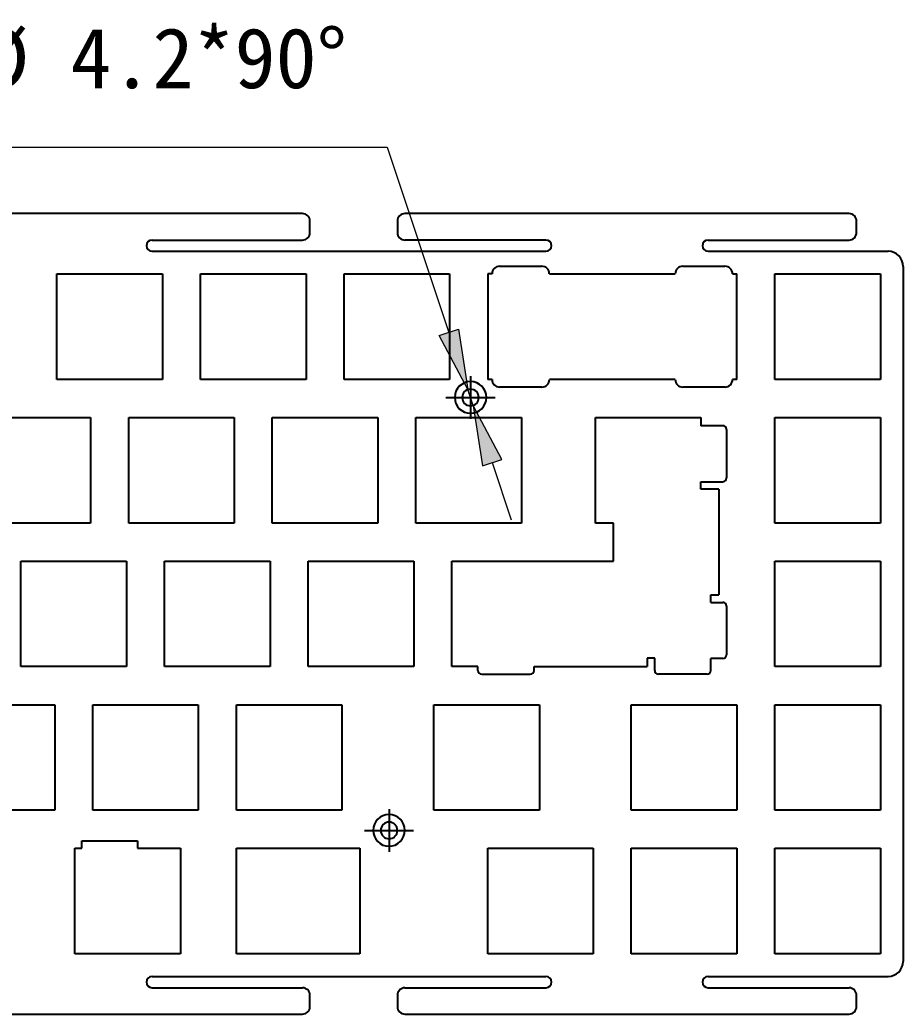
# Model space of a CAD drawing. Header units: inches. Extents: x 90 to 396, y 79 to 224.
# Drawn here: x 278.8 to 395.9, y 79.2 to 211.1 of the extents above; entities that cross this region are included whole.
import ezdxf

# ---------------------------------------------------------------- set-up
doc = ezdxf.new("R2010")
doc.units = ezdxf.units.IN
doc.header["$MEASUREMENT"] = 0
for name, pattern in [('AI-Linetype-1', [32.019867, 20.012417, -4.002483, 4.002483, -4.002483]), ('AI-Linetype-2', [32.019867, 20.012417, -4.002483, 4.002483, -4.002483]), ('AI-Linetype-3', [32.019867, 20.012417, -4.002483, 4.002483, -4.002483]), ('AI-Linetype-4', [32.019867, 20.012417, -4.002483, 4.002483, -4.002483])]:
    doc.linetypes.add(name, pattern=pattern)
doc.layers.add('01___PRT_ALL_DTM_PLN', color=7, linetype='Continuous')
doc.layers.add('JELLY-00-00-06_PBL1', color=7, linetype='Continuous')

# ---------------------------------------------------------------- blocks, each defined once
blk = doc.blocks.new('block 49')
at = {"color": 7, "lineweight": 25}
blk.add_lwpolyline([(254.86, 79.16), (316.26, 79.16)], dxfattribs=at)
blk = doc.blocks.new('block 50')
at = {"color": 7, "lineweight": 25}
blk.add_lwpolyline([(329.86, 79.16), (388.77, 79.16)], dxfattribs=at)
blk = doc.blocks.new('block 64')
at = {"color": 7, "lineweight": 25}
blk.add_lwpolyline([(392.94, 87.16), (378.94, 87.16)], dxfattribs=at)
blk = doc.blocks.new('block 65')
at = {"color": 7, "lineweight": 25}
blk.add_lwpolyline([(373.89, 87.16), (359.89, 87.16)], dxfattribs=at)
blk = doc.blocks.new('block 66')
at = {"color": 7, "lineweight": 25}
blk.add_lwpolyline([(354.84, 87.16), (340.84, 87.16)], dxfattribs=at)
blk = doc.blocks.new('block 79')
at = {"color": 7, "lineweight": 25}
blk.add_lwpolyline([(340.84, 101.16), (354.84, 101.16)], dxfattribs=at)
blk = doc.blocks.new('block 80')
at = {"color": 7, "lineweight": 25}
blk.add_lwpolyline([(359.89, 101.16), (373.89, 101.16)], dxfattribs=at)
blk = doc.blocks.new('block 81')
at = {"color": 7, "lineweight": 25}
blk.add_lwpolyline([(378.94, 101.16), (392.94, 101.16)], dxfattribs=at)
blk = doc.blocks.new('block 82')
at = {"color": 7, "lineweight": 25}
blk.add_lwpolyline([(392.94, 106.21), (378.94, 106.21)], dxfattribs=at)
blk = doc.blocks.new('block 83')
at = {"color": 7, "lineweight": 25}
blk.add_lwpolyline([(373.89, 106.21), (359.89, 106.21)], dxfattribs=at)
blk = doc.blocks.new('block 84')
at = {"color": 7, "lineweight": 25}
blk.add_lwpolyline([(347.7, 106.21), (333.7, 106.21)], dxfattribs=at)
blk = doc.blocks.new('block 85')
at = {"color": 7, "lineweight": 25}
blk.add_lwpolyline([(321.5, 106.21), (307.5, 106.21)], dxfattribs=at)
blk = doc.blocks.new('block 86')
at = {"color": 7, "lineweight": 25}
blk.add_lwpolyline([(302.45, 106.21), (288.45, 106.21)], dxfattribs=at)
blk = doc.blocks.new('block 87')
at = {"color": 7, "lineweight": 25}
blk.add_lwpolyline([(283.4, 106.21), (269.4, 106.21)], dxfattribs=at)
blk = doc.blocks.new('block 110')
at = {"color": 7, "lineweight": 25}
blk.add_lwpolyline([(269.4, 120.21), (283.4, 120.21)], dxfattribs=at)
blk = doc.blocks.new('block 111')
at = {"color": 7, "lineweight": 25}
blk.add_lwpolyline([(288.45, 120.21), (302.45, 120.21)], dxfattribs=at)
blk = doc.blocks.new('block 112')
at = {"color": 7, "lineweight": 25}
blk.add_lwpolyline([(307.5, 120.21), (321.5, 120.21)], dxfattribs=at)
blk = doc.blocks.new('block 113')
at = {"color": 7, "lineweight": 25}
blk.add_lwpolyline([(333.7, 120.21), (347.7, 120.21)], dxfattribs=at)
blk = doc.blocks.new('block 114')
at = {"color": 7, "lineweight": 25}
blk.add_lwpolyline([(359.89, 120.21), (373.89, 120.21)], dxfattribs=at)
blk = doc.blocks.new('block 115')
at = {"color": 7, "lineweight": 25}
blk.add_lwpolyline([(378.94, 120.21), (392.94, 120.21)], dxfattribs=at)
blk = doc.blocks.new('block 121')
at = {"color": 7, "lineweight": 25}
blk.add_lwpolyline([(392.94, 125.26), (378.94, 125.26)], dxfattribs=at)
blk = doc.blocks.new('block 122')
at = {"color": 7, "lineweight": 25}
blk.add_lwpolyline([(331.03, 125.26), (317.03, 125.26)], dxfattribs=at)
blk = doc.blocks.new('block 123')
at = {"color": 7, "lineweight": 25}
blk.add_lwpolyline([(311.98, 125.26), (297.98, 125.26)], dxfattribs=at)
blk = doc.blocks.new('block 124')
at = {"color": 7, "lineweight": 25}
blk.add_lwpolyline([(292.93, 125.26), (278.93, 125.26)], dxfattribs=at)
blk = doc.blocks.new('block 149')
at = {"color": 7, "lineweight": 25}
blk.add_lwpolyline([(278.93, 139.26), (292.93, 139.26)], dxfattribs=at)
blk = doc.blocks.new('block 150')
at = {"color": 7, "lineweight": 25}
blk.add_lwpolyline([(297.98, 139.26), (311.98, 139.26)], dxfattribs=at)
blk = doc.blocks.new('block 151')
at = {"color": 7, "lineweight": 25}
blk.add_lwpolyline([(317.03, 139.26), (331.03, 139.26)], dxfattribs=at)
blk = doc.blocks.new('block 152')
at = {"color": 7, "lineweight": 25}
blk.add_lwpolyline([(378.94, 139.26), (392.94, 139.26)], dxfattribs=at)
blk = doc.blocks.new('block 153')
at = {"color": 7, "lineweight": 25}
blk.add_lwpolyline([(392.94, 144.31), (378.94, 144.31)], dxfattribs=at)
blk = doc.blocks.new('block 154')
at = {"color": 7, "lineweight": 25}
blk.add_lwpolyline([(345.32, 144.31), (331.32, 144.31)], dxfattribs=at)
blk = doc.blocks.new('block 155')
at = {"color": 7, "lineweight": 25}
blk.add_lwpolyline([(326.27, 144.31), (312.27, 144.31)], dxfattribs=at)
blk = doc.blocks.new('block 156')
at = {"color": 7, "lineweight": 25}
blk.add_lwpolyline([(307.22, 144.31), (293.22, 144.31)], dxfattribs=at)
blk = doc.blocks.new('block 157')
at = {"color": 7, "lineweight": 25}
blk.add_lwpolyline([(288.17, 144.31), (274.17, 144.31)], dxfattribs=at)
blk = doc.blocks.new('block 187')
at = {"color": 7, "lineweight": 25}
blk.add_lwpolyline([(274.17, 158.31), (288.17, 158.31)], dxfattribs=at)
blk = doc.blocks.new('block 188')
at = {"color": 7, "lineweight": 25}
blk.add_lwpolyline([(293.22, 158.31), (307.22, 158.31)], dxfattribs=at)
blk = doc.blocks.new('block 189')
at = {"color": 7, "lineweight": 25}
blk.add_lwpolyline([(312.27, 158.31), (326.27, 158.31)], dxfattribs=at)
blk = doc.blocks.new('block 190')
at = {"color": 7, "lineweight": 25}
blk.add_lwpolyline([(331.32, 158.31), (345.32, 158.31)], dxfattribs=at)
blk = doc.blocks.new('block 191')
at = {"color": 7, "lineweight": 25}
blk.add_lwpolyline([(378.94, 158.31), (392.94, 158.31)], dxfattribs=at)
blk = doc.blocks.new('block 192')
at = {"color": 7, "lineweight": 25}
blk.add_lwpolyline([(392.94, 163.36), (378.94, 163.36)], dxfattribs=at)
blk = doc.blocks.new('block 193')
at = {"color": 7, "lineweight": 25}
blk.add_lwpolyline([(335.79, 163.36), (321.79, 163.36)], dxfattribs=at)
blk = doc.blocks.new('block 194')
at = {"color": 7, "lineweight": 25}
blk.add_lwpolyline([(316.74, 163.36), (302.74, 163.36)], dxfattribs=at)
blk = doc.blocks.new('block 195')
at = {"color": 7, "lineweight": 25}
blk.add_lwpolyline([(297.69, 163.36), (283.69, 163.36)], dxfattribs=at)
blk = doc.blocks.new('block 207')
at = {"color": 7, "lineweight": 25}
blk.add_lwpolyline([(278.93, 125.26), (278.93, 139.26)], dxfattribs=at)
blk = doc.blocks.new('block 208')
at = {"color": 7, "lineweight": 25}
blk.add_lwpolyline([(283.4, 120.21), (283.4, 106.21)], dxfattribs=at)
blk = doc.blocks.new('block 209')
at = {"color": 7, "lineweight": 25}
blk.add_lwpolyline([(283.69, 163.36), (283.69, 177.36)], dxfattribs=at)
blk = doc.blocks.new('block 210')
at = {"color": 7, "lineweight": 25}
blk.add_lwpolyline([(288.17, 158.31), (288.17, 144.31)], dxfattribs=at)
blk = doc.blocks.new('block 221')
at = {"color": 7, "lineweight": 25}
blk.add_lwpolyline([(283.69, 177.36), (297.69, 177.36)], dxfattribs=at)
blk = doc.blocks.new('block 222')
at = {"color": 7, "lineweight": 25}
blk.add_lwpolyline([(302.74, 177.36), (316.74, 177.36)], dxfattribs=at)
blk = doc.blocks.new('block 223')
at = {"color": 7, "lineweight": 25}
blk.add_lwpolyline([(321.79, 177.36), (335.79, 177.36)], dxfattribs=at)
blk = doc.blocks.new('block 224')
at = {"color": 7, "lineweight": 25}
blk.add_lwpolyline([(378.94, 177.36), (392.94, 177.36)], dxfattribs=at)
blk = doc.blocks.new('block 225')
at = {"color": 7, "lineweight": 25}
blk.add_lwpolyline([(288.45, 106.21), (288.45, 120.21)], dxfattribs=at)
blk = doc.blocks.new('block 226')
at = {"color": 7, "lineweight": 25}
blk.add_lwpolyline([(292.93, 139.26), (292.93, 125.26)], dxfattribs=at)
blk = doc.blocks.new('block 227')
at = {"color": 7, "lineweight": 25}
blk.add_lwpolyline([(293.22, 144.31), (293.22, 158.31)], dxfattribs=at)
blk = doc.blocks.new('block 228')
at = {"color": 7, "lineweight": 25}
blk.add_lwpolyline([(297.69, 177.36), (297.69, 163.36)], dxfattribs=at)
blk = doc.blocks.new('block 229')
at = {"color": 7, "lineweight": 25}
blk.add_lwpolyline([(297.98, 125.26), (297.98, 139.26)], dxfattribs=at)
blk = doc.blocks.new('block 243')
at = {"color": 7, "lineweight": 25}
blk.add_lwpolyline([(388.77, 185.36), (329.86, 185.36)], dxfattribs=at)
blk = doc.blocks.new('block 244')
at = {"color": 7, "lineweight": 25}
blk.add_lwpolyline([(316.26, 185.36), (254.86, 185.36)], dxfattribs=at)
blk = doc.blocks.new('block 247')
at = {"color": 7, "lineweight": 25}
blk.add_lwpolyline([(302.45, 120.21), (302.45, 106.21)], dxfattribs=at)
blk = doc.blocks.new('block 248')
at = {"color": 7, "lineweight": 25}
blk.add_lwpolyline([(302.74, 163.36), (302.74, 177.36)], dxfattribs=at)
blk = doc.blocks.new('block 249')
at = {"color": 7, "lineweight": 25}
blk.add_lwpolyline([(307.22, 158.31), (307.22, 144.31)], dxfattribs=at)
blk = doc.blocks.new('block 250')
at = {"color": 7, "lineweight": 25}
blk.add_lwpolyline([(307.5, 106.21), (307.5, 120.21)], dxfattribs=at)
blk = doc.blocks.new('block 251')
at = {"color": 7, "lineweight": 25}
blk.add_lwpolyline([(311.98, 139.26), (311.98, 125.26)], dxfattribs=at)
blk = doc.blocks.new('block 252')
at = {"color": 7, "lineweight": 25}
blk.add_lwpolyline([(312.27, 144.31), (312.27, 158.31)], dxfattribs=at)
blk = doc.blocks.new('block 253')
at = {"color": 7, "lineweight": 25}
blk.add_lwpolyline([(316.74, 177.36), (316.74, 163.36)], dxfattribs=at)
blk = doc.blocks.new('block 254')
at = {"color": 7, "lineweight": 25}
blk.add_lwpolyline([(317.03, 125.26), (317.03, 139.26)], dxfattribs=at)
blk = doc.blocks.new('block 255')
at = {"color": 7, "lineweight": 25}
blk.add_lwpolyline([(317.26, 80.16), (317.26, 81.66)], dxfattribs=at)
blk = doc.blocks.new('block 256')
at = {"color": 7, "lineweight": 25}
blk.add_lwpolyline([(317.26, 182.86), (317.26, 184.36)], dxfattribs=at)
blk = doc.blocks.new('block 257')
at = {"color": 7, "lineweight": 25}
blk.add_lwpolyline([(321.5, 120.21), (321.5, 106.21)], dxfattribs=at)
blk = doc.blocks.new('block 258')
at = {"color": 7, "lineweight": 25}
blk.add_lwpolyline([(321.79, 163.36), (321.79, 177.36)], dxfattribs=at)
blk = doc.blocks.new('block 259')
at = {"color": 7, "lineweight": 25}
blk.add_lwpolyline([(326.27, 158.31), (326.27, 144.31)], dxfattribs=at)
blk = doc.blocks.new('block 260')
at = {"color": 7, "lineweight": 25}
blk.add_lwpolyline([(328.86, 184.36), (328.86, 182.86)], dxfattribs=at)
blk = doc.blocks.new('block 261')
at = {"color": 7, "lineweight": 25}
blk.add_lwpolyline([(328.86, 81.66), (328.86, 80.16)], dxfattribs=at)
blk = doc.blocks.new('block 262')
at = {"color": 7, "lineweight": 25}
blk.add_lwpolyline([(331.03, 139.26), (331.03, 125.26)], dxfattribs=at)
blk = doc.blocks.new('block 263')
at = {"color": 7, "lineweight": 25}
blk.add_lwpolyline([(331.32, 144.31), (331.32, 158.31)], dxfattribs=at)
blk = doc.blocks.new('block 264')
at = {"color": 7, "lineweight": 25}
blk.add_lwpolyline([(333.7, 106.21), (333.7, 120.21)], dxfattribs=at)
blk = doc.blocks.new('block 265')
at = {"color": 7, "lineweight": 25}
blk.add_lwpolyline([(335.79, 177.36), (335.79, 163.36)], dxfattribs=at)
blk = doc.blocks.new('block 266')
at = {"color": 7, "lineweight": 25}
blk.add_lwpolyline([(340.84, 87.16), (340.84, 101.16)], dxfattribs=at)
blk = doc.blocks.new('block 267')
at = {"color": 7, "lineweight": 25}
blk.add_lwpolyline([(345.32, 158.31), (345.32, 144.31)], dxfattribs=at)
blk = doc.blocks.new('block 268')
at = {"color": 7, "lineweight": 25}
blk.add_lwpolyline([(347.7, 120.21), (347.7, 106.21)], dxfattribs=at)
blk = doc.blocks.new('block 269')
at = {"color": 7, "lineweight": 25}
blk.add_lwpolyline([(354.84, 101.16), (354.84, 87.16)], dxfattribs=at)
blk = doc.blocks.new('block 270')
at = {"color": 7, "lineweight": 25}
blk.add_lwpolyline([(359.89, 87.16), (359.89, 101.16)], dxfattribs=at)
blk = doc.blocks.new('block 271')
at = {"color": 7, "lineweight": 25}
blk.add_lwpolyline([(359.89, 106.21), (359.89, 120.21)], dxfattribs=at)
blk = doc.blocks.new('block 272')
at = {"color": 7, "lineweight": 25}
blk.add_lwpolyline([(373.89, 120.21), (373.89, 106.21)], dxfattribs=at)
blk = doc.blocks.new('block 273')
at = {"color": 7, "lineweight": 25}
blk.add_lwpolyline([(373.89, 101.16), (373.89, 87.16)], dxfattribs=at)
blk = doc.blocks.new('block 274')
at = {"color": 7, "lineweight": 25}
blk.add_lwpolyline([(378.94, 87.16), (378.94, 101.16)], dxfattribs=at)
blk = doc.blocks.new('block 275')
at = {"color": 7, "lineweight": 25}
blk.add_lwpolyline([(378.94, 106.21), (378.94, 120.21)], dxfattribs=at)
blk = doc.blocks.new('block 276')
at = {"color": 7, "lineweight": 25}
blk.add_lwpolyline([(378.94, 125.26), (378.94, 139.26)], dxfattribs=at)
blk = doc.blocks.new('block 277')
at = {"color": 7, "lineweight": 25}
blk.add_lwpolyline([(378.94, 144.31), (378.94, 158.31)], dxfattribs=at)
blk = doc.blocks.new('block 278')
at = {"color": 7, "lineweight": 25}
blk.add_lwpolyline([(378.94, 163.36), (378.94, 177.36)], dxfattribs=at)
blk = doc.blocks.new('block 279')
at = {"color": 7, "lineweight": 25}
blk.add_lwpolyline([(389.77, 80.16), (389.77, 81.66)], dxfattribs=at)
blk = doc.blocks.new('block 280')
at = {"color": 7, "lineweight": 25}
blk.add_lwpolyline([(389.77, 182.86), (389.77, 184.36)], dxfattribs=at)
blk = doc.blocks.new('block 281')
at = {"color": 7, "lineweight": 25}
blk.add_lwpolyline([(392.94, 177.36), (392.94, 163.36)], dxfattribs=at)
blk = doc.blocks.new('block 282')
at = {"color": 7, "lineweight": 25}
blk.add_lwpolyline([(392.94, 158.31), (392.94, 144.31)], dxfattribs=at)
blk = doc.blocks.new('block 283')
at = {"color": 7, "lineweight": 25}
blk.add_lwpolyline([(392.94, 139.26), (392.94, 125.26)], dxfattribs=at)
blk = doc.blocks.new('block 284')
at = {"color": 7, "lineweight": 25}
blk.add_lwpolyline([(392.94, 120.21), (392.94, 106.21)], dxfattribs=at)
blk = doc.blocks.new('block 285')
at = {"color": 7, "lineweight": 25}
blk.add_lwpolyline([(392.94, 101.16), (392.94, 87.16)], dxfattribs=at)
blk = doc.blocks.new('block 317')
at = {"color": 7, "lineweight": 25}
blk.add_open_spline([(316.26, 79.16), (316.82, 79.16), (317.26, 79.61), (317.26, 80.16)], degree=3, dxfattribs=at)
blk = doc.blocks.new('block 318')
at = {"color": 7, "lineweight": 25}
blk.add_open_spline([(317.26, 81.66), (317.26, 82.22), (316.82, 82.66), (316.26, 82.66)], degree=3, dxfattribs=at)
blk = doc.blocks.new('block 322')
at = {"color": 7, "lineweight": 25}
blk.add_open_spline([(291.31, 84.16), (290.9, 84.16), (290.56, 83.83), (290.56, 83.41), (290.56, 83), (290.9, 82.66), (291.31, 82.66)], degree=3, knots=[0, 0, 0, 0, 1, 1, 1, 2, 2, 2, 2], dxfattribs=at)
blk = doc.blocks.new('block 323')
at = {"color": 7, "lineweight": 25}
blk.add_open_spline([(329.86, 82.66), (329.31, 82.66), (328.86, 82.22), (328.86, 81.66)], degree=3, dxfattribs=at)
blk = doc.blocks.new('block 324')
at = {"color": 7, "lineweight": 25}
blk.add_open_spline([(328.86, 80.16), (328.86, 79.61), (329.31, 79.16), (329.86, 79.16)], degree=3, dxfattribs=at)
blk = doc.blocks.new('block 325')
at = {"color": 7, "lineweight": 25}
blk.add_open_spline([(388.77, 79.16), (389.32, 79.16), (389.77, 79.61), (389.77, 80.16)], degree=3, dxfattribs=at)
blk = doc.blocks.new('block 326')
at = {"color": 7, "lineweight": 25}
blk.add_open_spline([(389.77, 81.66), (389.77, 82.22), (389.32, 82.66), (388.77, 82.66)], degree=3, dxfattribs=at)
blk = doc.blocks.new('block 328')
at = {"color": 7, "lineweight": 25}
blk.add_open_spline([(353.56, 82.66), (353.98, 82.66), (354.31, 83), (354.31, 83.41), (354.31, 83.83), (353.98, 84.16), (353.56, 84.16)], degree=3, knots=[0, 0, 0, 0, 1, 1, 1, 2, 2, 2, 2], dxfattribs=at)
blk = doc.blocks.new('block 329')
at = {"color": 7, "lineweight": 25}
blk.add_open_spline([(365.07, 84.16), (364.65, 84.16), (364.32, 83.83), (364.32, 83.41), (364.32, 83), (364.65, 82.66), (365.07, 82.66)], degree=3, knots=[0, 0, 0, 0, 1, 1, 1, 2, 2, 2, 2], dxfattribs=at)
blk = doc.blocks.new('block 332')
at = {"color": 7, "lineweight": 25}
blk.add_open_spline([(316.26, 181.86), (316.82, 181.86), (317.26, 182.31), (317.26, 182.86)], degree=3, dxfattribs=at)
blk = doc.blocks.new('block 333')
at = {"color": 7, "lineweight": 25}
blk.add_open_spline([(317.26, 184.36), (317.26, 184.92), (316.82, 185.36), (316.26, 185.36)], degree=3, dxfattribs=at)
blk = doc.blocks.new('block 336')
at = {"color": 7, "lineweight": 25}
blk.add_open_spline([(291.31, 181.86), (290.9, 181.86), (290.56, 181.53), (290.56, 181.11), (290.56, 180.7), (290.9, 180.36), (291.31, 180.36)], degree=3, knots=[0, 0, 0, 0, 1, 1, 1, 2, 2, 2, 2], dxfattribs=at)
blk = doc.blocks.new('block 339')
at = {"color": 7, "lineweight": 25}
blk.add_open_spline([(388.77, 181.86), (389.32, 181.86), (389.77, 182.31), (389.77, 182.86)], degree=3, dxfattribs=at)
blk = doc.blocks.new('block 340')
at = {"color": 7, "lineweight": 25}
blk.add_open_spline([(389.77, 184.36), (389.77, 184.92), (389.32, 185.36), (388.77, 185.36)], degree=3, dxfattribs=at)
blk = doc.blocks.new('block 341')
at = {"color": 7, "lineweight": 25}
blk.add_open_spline([(329.86, 185.36), (329.31, 185.36), (328.86, 184.92), (328.86, 184.36)], degree=3, dxfattribs=at)
blk = doc.blocks.new('block 342')
at = {"color": 7, "lineweight": 25}
blk.add_open_spline([(328.86, 182.86), (328.86, 182.31), (329.31, 181.86), (329.86, 181.86)], degree=3, dxfattribs=at)
blk = doc.blocks.new('block 345')
at = {"color": 7, "lineweight": 25}
blk.add_open_spline([(365.07, 181.86), (364.65, 181.86), (364.32, 181.53), (364.32, 181.11), (364.32, 180.7), (364.65, 180.36), (365.07, 180.36)], degree=3, knots=[0, 0, 0, 0, 1, 1, 1, 2, 2, 2, 2], dxfattribs=at)
blk = doc.blocks.new('block 346')
at = {"color": 7, "lineweight": 25}
blk.add_open_spline([(353.56, 180.36), (353.98, 180.36), (354.31, 180.7), (354.31, 181.11), (354.31, 181.53), (353.98, 181.86), (353.56, 181.86)], degree=3, knots=[0, 0, 0, 0, 1, 1, 1, 2, 2, 2, 2], dxfattribs=at)
blk = doc.blocks.new('block 374')
at = {"color": 7, "lineweight": 25}
blk.add_lwpolyline([(323.89, 87.16), (307.5, 87.16)], dxfattribs=at)
blk = doc.blocks.new('block 375')
at = {"color": 7, "lineweight": 25}
blk.add_lwpolyline([(300.07, 87.16), (286.07, 87.16)], dxfattribs=at)
blk = doc.blocks.new('block 385')
at = {"color": 7, "lineweight": 25}
blk.add_lwpolyline([(286.07, 101.16), (286.99, 101.16)], dxfattribs=at)
blk = doc.blocks.new('block 386')
at = {"color": 7, "lineweight": 25}
blk.add_lwpolyline([(294.39, 101.16), (300.07, 101.16)], dxfattribs=at)
blk = doc.blocks.new('block 387')
at = {"color": 7, "lineweight": 25}
blk.add_lwpolyline([(307.5, 101.16), (323.89, 101.16)], dxfattribs=at)
blk = doc.blocks.new('block 400')
at = {"color": 7, "lineweight": 25}
blk.add_lwpolyline([(286.07, 87.16), (286.07, 101.16)], dxfattribs=at)
blk = doc.blocks.new('block 402')
at = {"color": 7, "lineweight": 25}
blk.add_lwpolyline([(300.07, 101.16), (300.07, 87.16)], dxfattribs=at)
blk = doc.blocks.new('block 403')
at = {"color": 7, "lineweight": 25}
blk.add_lwpolyline([(323.89, 101.16), (323.89, 87.16)], dxfattribs=at)
blk = doc.blocks.new('block 427')
at = {"color": 7, "lineweight": 25}
blk.add_lwpolyline([(336.08, 125.26), (336.08, 139.26)], dxfattribs=at)
blk = doc.blocks.new('block 458')
at = {"color": 7, "lineweight": 25}
blk.add_lwpolyline([(307.5, 87.16), (307.5, 101.16)], dxfattribs=at)
blk = doc.blocks.new('block 669')
at = {"layer": 'Defpoints', "lineweight": 0}
blk.add_lwpolyline([(338.22, 162.02), (338.22, 162.02)], dxfattribs=at)
blk = doc.blocks.new('block 674')
at = {"layer": '01___PRT_ALL_DTM_PLN', "color": 7, "lineweight": 15}
blk.add_lwpolyline([(196.09, 194.17), (327.51, 194.17)], dxfattribs=at)
blk = doc.blocks.new('block 675')
at = {"layer": '01___PRT_ALL_DTM_PLN', "color": 7, "lineweight": 15}
blk.add_lwpolyline([(327.51, 194.17), (335.69, 169.6)], dxfattribs=at)
blk = doc.blocks.new('block 676')
at = {"layer": '01___PRT_ALL_DTM_PLN', "color": 7, "lineweight": 15}
blk.add_lwpolyline([(341.44, 152.33), (343.96, 144.74)], dxfattribs=at)
blk = doc.blocks.new('block 680')
at = {"layer": '01___PRT_ALL_DTM_PLN', "color": 7, "insert": (239.24, 201.12), "char_height": 8, "attachment_point": 7}
blk.add_mtext('\\fSimSun|b0|i0|c0|p34;\\W1;沉头孔Ø 4.2*90°', dxfattribs=at)
blk = doc.blocks.new('block 681')
at = {"layer": '01___PRT_ALL_DTM_PLN', "color": 7, "lineweight": 15}
blk.add_lwpolyline([(338.91, 159.92), (338.22, 162.01)], dxfattribs=at)
blk = doc.blocks.new('block 682')
at = {"layer": '01___PRT_ALL_DTM_PLN', "lineweight": 0}
blk.add_lwpolyline([(342.7, 152.75), (338.91, 159.92), (340.17, 151.91), (342.7, 152.75)], dxfattribs=at)
blk = doc.blocks.new('block 683')
at = {"layer": '01___PRT_ALL_DTM_PLN', "lineweight": 0}
blk.add_lwpolyline([(342.7, 152.75), (338.91, 159.92), (340.17, 151.91), (342.7, 152.75)], dxfattribs=at)
blk = doc.blocks.new('block 684')
at = {"layer": '01___PRT_ALL_DTM_PLN', "lineweight": 0}
blk.add_lwpolyline([(342.7, 152.75), (338.91, 159.92), (340.17, 151.91), (342.7, 152.75)], dxfattribs=at)
blk = doc.blocks.new('block 685')
at = {"layer": '01___PRT_ALL_DTM_PLN', "lineweight": 0}
blk.add_lwpolyline([(342.7, 152.75), (338.91, 159.92), (340.17, 151.91), (342.7, 152.75)], dxfattribs=at)
blk = doc.blocks.new('block 686')
at = {"layer": '01___PRT_ALL_DTM_PLN'}
h = blk.add_hatch(color=7, dxfattribs=at)
h.dxf.hatch_style = 2
h.paths.add_polyline_path([(342.7, 152.75), (338.91, 159.92), (340.17, 151.91)])
at = {"layer": '01___PRT_ALL_DTM_PLN', "lineweight": 0}
blk.add_lwpolyline([(342.7, 152.75), (338.91, 159.92), (340.17, 151.91), (342.7, 152.75), (342.7, 152.75)], dxfattribs=at)
blk = doc.blocks.new('block 687')
at = {"layer": '01___PRT_ALL_DTM_PLN', "lineweight": 0}
blk.add_lwpolyline([(336.95, 170.02), (338.22, 162.01), (334.42, 169.18), (336.95, 170.02)], dxfattribs=at)
blk = doc.blocks.new('block 688')
at = {"layer": '01___PRT_ALL_DTM_PLN', "lineweight": 0}
blk.add_lwpolyline([(336.95, 170.02), (338.22, 162.01), (334.42, 169.18), (336.95, 170.02)], dxfattribs=at)
blk = doc.blocks.new('block 689')
at = {"layer": '01___PRT_ALL_DTM_PLN', "lineweight": 0}
blk.add_lwpolyline([(336.95, 170.02), (338.22, 162.01), (334.42, 169.18), (336.95, 170.02)], dxfattribs=at)
blk = doc.blocks.new('block 690')
at = {"layer": '01___PRT_ALL_DTM_PLN', "lineweight": 0}
blk.add_lwpolyline([(336.95, 170.02), (338.22, 162.01), (334.42, 169.18), (336.95, 170.02)], dxfattribs=at)
blk = doc.blocks.new('block 691')
at = {"layer": '01___PRT_ALL_DTM_PLN'}
h = blk.add_hatch(color=7, dxfattribs=at)
h.dxf.hatch_style = 2
h.paths.add_polyline_path([(336.95, 170.02), (338.22, 162.01), (334.42, 169.18)])
at = {"layer": '01___PRT_ALL_DTM_PLN', "lineweight": 0}
blk.add_lwpolyline([(336.95, 170.02), (338.22, 162.01), (334.42, 169.18), (336.95, 170.02), (336.95, 170.02)], dxfattribs=at)
blk = doc.blocks.new('block 696')
at = {"layer": '01___PRT_ALL_DTM_PLN', "color": 4, "lineweight": 25}
blk.add_open_spline([(325.65, 103.53), (325.65, 104.69), (326.59, 105.63), (327.75, 105.63), (328.91, 105.63), (329.85, 104.69), (329.85, 103.53), (329.85, 102.37), (328.91, 101.43), (327.75, 101.43), (326.59, 101.43), (325.65, 102.37), (325.65, 103.53)], degree=3, knots=[0, 0, 0, 0, 1, 1, 1, 2, 2, 2, 3, 3, 3, 4, 4, 4, 4], dxfattribs=at)
blk = doc.blocks.new('block 697')
at = {"layer": '01___PRT_ALL_DTM_PLN', "color": 4, "lineweight": 25}
blk.add_open_spline([(326.65, 103.53), (326.65, 104.14), (327.14, 104.63), (327.75, 104.63), (328.36, 104.63), (328.85, 104.14), (328.85, 103.53), (328.85, 102.92), (328.36, 102.43), (327.75, 102.43), (327.14, 102.43), (326.65, 102.92), (326.65, 103.53)], degree=3, knots=[0, 0, 0, 0, 1, 1, 1, 2, 2, 2, 3, 3, 3, 4, 4, 4, 4], dxfattribs=at)
blk = doc.blocks.new('block 698')
at = {"layer": '01___PRT_ALL_DTM_PLN', "color": 4, "lineweight": 25}
blk.add_open_spline([(336.46, 160.97), (336.46, 162.13), (337.4, 163.07), (338.56, 163.07), (339.72, 163.07), (340.66, 162.13), (340.66, 160.97), (340.66, 159.81), (339.72, 158.87), (338.56, 158.87), (337.4, 158.87), (336.46, 159.81), (336.46, 160.97)], degree=3, knots=[0, 0, 0, 0, 1, 1, 1, 2, 2, 2, 3, 3, 3, 4, 4, 4, 4], dxfattribs=at)
blk = doc.blocks.new('block 699')
at = {"layer": '01___PRT_ALL_DTM_PLN', "color": 4, "lineweight": 25}
blk.add_open_spline([(337.46, 160.97), (337.46, 161.57), (337.95, 162.07), (338.56, 162.07), (339.17, 162.07), (339.66, 161.57), (339.66, 160.97), (339.66, 160.36), (339.17, 159.87), (338.56, 159.87), (337.95, 159.87), (337.46, 160.36), (337.46, 160.97)], degree=3, knots=[0, 0, 0, 0, 1, 1, 1, 2, 2, 2, 3, 3, 3, 4, 4, 4, 4], dxfattribs=at)
blk = doc.blocks.new('block 700')
at = {"layer": '01___PRT_ALL_DTM_PLN', "color": 4, "linetype": 'AI-Linetype-1', "lineweight": 25}
blk.add_lwpolyline([(335.3, 160.97), (341.83, 160.97)], dxfattribs=at)
blk = doc.blocks.new('block 701')
at = {"layer": '01___PRT_ALL_DTM_PLN', "color": 4, "linetype": 'AI-Linetype-2', "lineweight": 25}
blk.add_lwpolyline([(338.56, 163.81), (338.56, 158.12)], dxfattribs=at)
blk = doc.blocks.new('block 702')
at = {"layer": '01___PRT_ALL_DTM_PLN', "color": 4, "linetype": 'AI-Linetype-3', "lineweight": 25}
blk.add_lwpolyline([(324.48, 103.53), (331.01, 103.53)], dxfattribs=at)
blk = doc.blocks.new('block 703')
at = {"layer": '01___PRT_ALL_DTM_PLN', "color": 4, "linetype": 'AI-Linetype-4', "lineweight": 25}
blk.add_lwpolyline([(327.75, 106.37), (327.75, 100.68)], dxfattribs=at)
blk = doc.blocks.new('block 708')
at = {"layer": '01___PRT_ALL_DTM_PLN', "lineweight": 0}
blk.add_lwpolyline([(338.22, 162.01), (338.22, 162.01)], dxfattribs=at)
blk = doc.blocks.new('block 709')
at = {"layer": '01___PRT_ALL_DTM_PLN', "lineweight": 0}
blk.add_lwpolyline([(338.91, 159.92), (338.91, 159.92)], dxfattribs=at)
blk = doc.blocks.new('block 343')
at = {"color": 7, "lineweight": 25}
blk.add_open_spline([(372.32, 162.36), (372.87, 162.36), (373.32, 162.81), (373.32, 163.36)], degree=3, dxfattribs=at)
blk = doc.blocks.new('block 395')
at = {"color": 7, "lineweight": 25}
blk.add_lwpolyline([(372.32, 162.36), (366.72, 162.36)], dxfattribs=at)
blk = doc.blocks.new('block 397')
at = {"color": 7, "lineweight": 25}
blk.add_lwpolyline([(373.89, 163.36), (373.32, 163.36)], dxfattribs=at)
blk = doc.blocks.new('block 398')
at = {"color": 7, "lineweight": 25}
blk.add_lwpolyline([(365.72, 163.36), (349.02, 163.36)], dxfattribs=at)
blk = doc.blocks.new('block 399')
at = {"color": 7, "lineweight": 25}
blk.add_lwpolyline([(341.42, 163.36), (340.84, 163.36)], dxfattribs=at)
blk = doc.blocks.new('block 405')
at = {"color": 7, "lineweight": 25}
blk.add_open_spline([(365.72, 163.36), (365.72, 162.81), (366.16, 162.36), (366.72, 162.36)], degree=3, dxfattribs=at)
blk = doc.blocks.new('block 407')
at = {"color": 7, "lineweight": 25}
blk.add_lwpolyline([(340.84, 177.36), (340.84, 163.36)], dxfattribs=at)
blk = doc.blocks.new('block 408')
at = {"color": 7, "lineweight": 25}
blk.add_lwpolyline([(373.89, 163.36), (373.89, 177.36)], dxfattribs=at)

msp = doc.modelspace()

# ---------------------------------------------------------------- linework, layer by layer
for p, q in [((296.31, 181.86), (316.26, 181.86)), ((348.56, 181.86), (329.86, 181.86)), ((370.07, 181.86), (388.77, 181.86)), ((296.31, 180.36), (348.56, 180.36)), ((370.07, 180.36), (393.94, 180.36)), ((395.94, 178.36), (395.94, 86.16)), ((341.42, 177.36), (340.84, 177.36)), ((349.02, 177.36), (365.72, 177.36)), ((373.32, 177.36), (373.89, 177.36)), ((355.13, 144.31), (355.13, 158.31)), ((372.01, 157.23), (369.13, 157.23)), ((369.13, 149.79), (372.01, 149.79)), ((369.13, 148.79), (369.13, 149.79)), ((372.01, 149.79), (372.01, 149.79)), ((371.51, 148.79), (369.13, 148.79)), ((371.51, 148.79), (371.51, 134.79)), ((336.08, 139.26), (357.51, 139.26)), ((370.45, 133.79), (370.45, 134.79)), ((370.45, 134.79), (371.51, 134.79)), ((370.45, 133.79), (372.01, 133.79)), ((372.01, 133.79), (372.01, 133.79)), ((362.99, 126.37), (361.99, 126.37)), ((361.99, 126.37), (361.99, 125.26)), ((362.99, 124.76), (362.99, 126.37)), ((370.43, 124.76), (370.44, 126.36)), ((339.55, 124.76), (339.55, 125.26)), ((346.99, 125.26), (361.99, 125.26)), ((346.99, 124.76), (346.99, 125.26)), ((346.99, 124.76), (346.99, 124.76)), ((362.99, 124.76), (362.99, 124.76)), ((286.99, 101.16), (286.99, 102.16)), ((286.99, 102.16), (294.39, 102.16)), ((294.39, 102.16), (294.39, 101.16)), ((296.31, 84.16), (348.56, 84.16)), ((370.07, 84.16), (393.94, 84.16)), ((296.31, 82.66), (316.26, 82.66)), ((329.86, 82.66), (348.56, 82.66)), ((370.07, 82.66), (388.77, 82.66))]:
    msp.add_line(p, q)
at = {"linetype": 'Continuous'}
for p, q in [((372.51, 156.73), (372.51, 150.29)), ((372.51, 133.29), (372.51, 126.85)), ((372.01, 126.35), (370.44, 126.36)), ((340.05, 124.26), (346.49, 124.26)), ((369.93, 124.26), (363.49, 124.26))]:
    msp.add_line(p, q, dxfattribs=at)
for centre, radius, start, end in [((393.94, 178.36), 2, 0, 90), ((372.01, 150.29), 0.5, 270, 0), ((372.01, 133.29), 0.5, 0, 90), ((346.49, 124.76), 0.5, 270, 0), ((363.49, 124.76), 0.5, 180, 270), ((393.94, 86.16), 2, 270, 0)]:
    msp.add_arc(centre, radius, start, end)
for centre, start, end in [((372.01, 156.73), 0, 90), ((372.01, 126.85), 270, 0), ((340.05, 124.76), 180, 270), ((369.93, 124.76), 270, 0)]:
    msp.add_arc(centre, 0.5, start, end, dxfattribs=at)
at = {"layer": 'JELLY-00-00-06_PBL1', "color": 7, "linetype": 'Continuous'}
for p, q in [((355.13, 158.31), (369.13, 158.31)), ((369.13, 158.31), (369.13, 157.23)), ((357.51, 144.31), (355.13, 144.31)), ((357.51, 139.26), (357.51, 144.31)), ((339.55, 125.26), (336.08, 125.26))]:
    msp.add_line(p, q, dxfattribs=at)

# ---------------------------------------------------------------- block references
for name, p in [('block 244', (0, 0)), ('block 333', (0, 0)), ('block 341', (0, 0)), ('block 243', (0, 0)), ('block 340', (0, 0)), ('block 256', (0, 0)), ('block 260', (0, 0)), ('block 280', (0, 0)), ('block 332', (0, 0)), ('block 342', (0, 0)), ('block 339', (0, 0)), ('block 336', (5, 0)), ('block 346', (-5, 0)), ('block 345', (5, 0)), ('block 209', (0, 0)), ('block 221', (0, 0)), ('block 228', (0, 0)), ('block 222', (0, 0)), ('block 248', (0, 0)), ('block 253', (0, 0)), ('block 223', (0, 0)), ('block 258', (0, 0)), ('block 265', (0, 0)), ('block 407', (0, 0)), ('block 408', (0, 0)), ('block 224', (0, 0)), ('block 278', (0, 0)), ('block 281', (0, 0)), ('block 195', (0, 0)), ('block 194', (0, 0)), ('block 193', (0, 0)), ('block 399', (0, 0)), ('block 405', (-24.3, 0)), ('block 395', (-24.3, 0)), ('block 343', (-24.3, 0)), ('block 398', (0, 0)), ('block 405', (0, 0)), ('block 395', (0, 0)), ('block 343', (0, 0)), ('block 397', (0, 0)), ('block 192', (0, 0)), ('block 187', (0, 0)), ('block 210', (0, 0)), ('block 188', (0, 0)), ('block 227', (0, 0)), ('block 249', (0, 0)), ('block 189', (0, 0)), ('block 252', (0, 0)), ('block 259', (0, 0)), ('block 190', (0, 0)), ('block 263', (0, 0)), ('block 267', (0, 0)), ('block 191', (0, 0)), ('block 277', (0, 0)), ('block 282', (0, 0)), ('block 157', (0, 0)), ('block 156', (0, 0)), ('block 155', (0, 0)), ('block 154', (0, 0)), ('block 153', (0, 0)), ('block 149', (0, 0)), ('block 207', (0, 0)), ('block 226', (0, 0)), ('block 150', (0, 0)), ('block 229', (0, 0)), ('block 251', (0, 0)), ('block 151', (0, 0)), ('block 254', (0, 0)), ('block 262', (0, 0)), ('block 427', (0, 0)), ('block 152', (0, 0)), ('block 276', (0, 0)), ('block 283', (0, 0)), ('block 124', (0, 0)), ('block 123', (0, 0)), ('block 122', (0, 0)), ('block 121', (0, 0)), ('block 110', (0, 0)), ('block 208', (0, 0)), ('block 111', (0, 0)), ('block 225', (0, 0)), ('block 247', (0, 0)), ('block 112', (0, 0)), ('block 250', (0, 0)), ('block 257', (0, 0)), ('block 113', (0, 0)), ('block 264', (0, 0)), ('block 268', (0, 0)), ('block 114', (0, 0)), ('block 271', (0, 0)), ('block 272', (0, 0)), ('block 115', (0, 0)), ('block 275', (0, 0)), ('block 284', (0, 0)), ('block 87', (0, 0)), ('block 86', (0, 0)), ('block 85', (0, 0)), ('block 84', (0, 0)), ('block 83', (0, 0)), ('block 82', (0, 0)), ('block 385', (0, 0)), ('block 400', (0, 0)), ('block 386', (0, 0)), ('block 402', (0, 0)), ('block 387', (0, 0)), ('block 458', (0, 0)), ('block 403', (0, 0)), ('block 79', (0, 0)), ('block 266', (0, 0)), ('block 269', (0, 0)), ('block 80', (0, 0)), ('block 270', (0, 0)), ('block 273', (0, 0)), ('block 81', (0, 0)), ('block 274', (0, 0)), ('block 285', (0, 0)), ('block 375', (0, 0)), ('block 374', (0, 0)), ('block 66', (0, 0)), ('block 65', (0, 0)), ('block 64', (0, 0)), ('block 322', (5, 0)), ('block 328', (-5, 0)), ('block 329', (5, 0)), ('block 318', (0, 0)), ('block 323', (0, 0)), ('block 326', (0, 0)), ('block 255', (0, 0)), ('block 261', (0, 0)), ('block 279', (0, 0)), ('block 49', (0, 0)), ('block 317', (0, 0)), ('block 324', (0, 0)), ('block 50', (0, 0)), ('block 325', (0, 0))]:
    msp.add_blockref(name, p)
at = {"rotation": 180}
for name, p in [('block 343', (714.73, 340.73)), ('block 395', (714.73, 340.73)), ('block 405', (714.73, 340.73)), ('block 343', (739.03, 340.73)), ('block 395', (739.03, 340.73)), ('block 405', (739.03, 340.73))]:
    msp.add_blockref(name, p, dxfattribs=at)
at = {"layer": '01___PRT_ALL_DTM_PLN'}
for name in ['block 680', 'block 674', 'block 675', 'block 687', 'block 688', 'block 689', 'block 690', 'block 691', 'block 701', 'block 698', 'block 700', 'block 699', 'block 681', 'block 708', 'block 682', 'block 683', 'block 684', 'block 685', 'block 686', 'block 709', 'block 676', 'block 696', 'block 703', 'block 697', 'block 702']:
    msp.add_blockref(name, (0, 0), dxfattribs=at)
at = {"layer": 'Defpoints'}
msp.add_blockref('block 669', (0, 0), dxfattribs=at)

doc.saveas('drawing.dxf')
